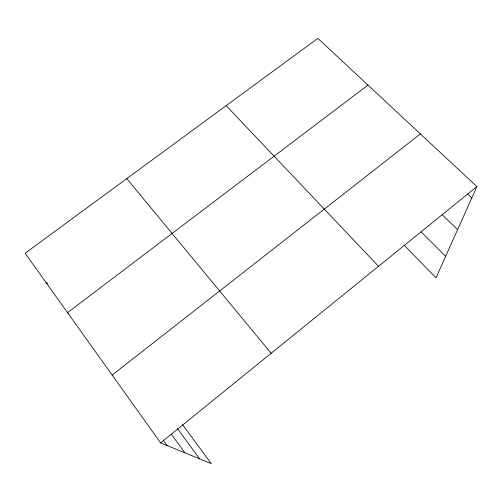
<?xml version="1.0" encoding="UTF-8"?>
<svg xmlns="http://www.w3.org/2000/svg" width="502" height="502" viewBox="0 0 502 502"><rect width="100%" height="100%" fill="white"/><g stroke="black" fill="none" stroke-linecap="round" stroke-linejoin="round"><path stroke-width="0.75" d="M182.59 424.679L211.26 463.628L160.602 442.871L25.1 253.265L317.829 38.372L476.9 186.575L436.025 277.794L404.223 245.34M160.602 442.871L476.9 186.575M112.153 375.076L420.375 133.915M367.972 85.089L67.532 312.639L68.761 313.574M45.895 282.356L47.621 283.755M467.839 194.224L471.798 197.957M442.18 214.724L457.573 229.703M421.159 231.88L445.638 256.34M226.17 105.658L378.514 266.298M126.774 178.624L271.155 353.289M177.495 428.645L199.57 458.841M171.301 434.098L184.868 452.817M163.451 440.48L167.066 445.519"/></g></svg>
